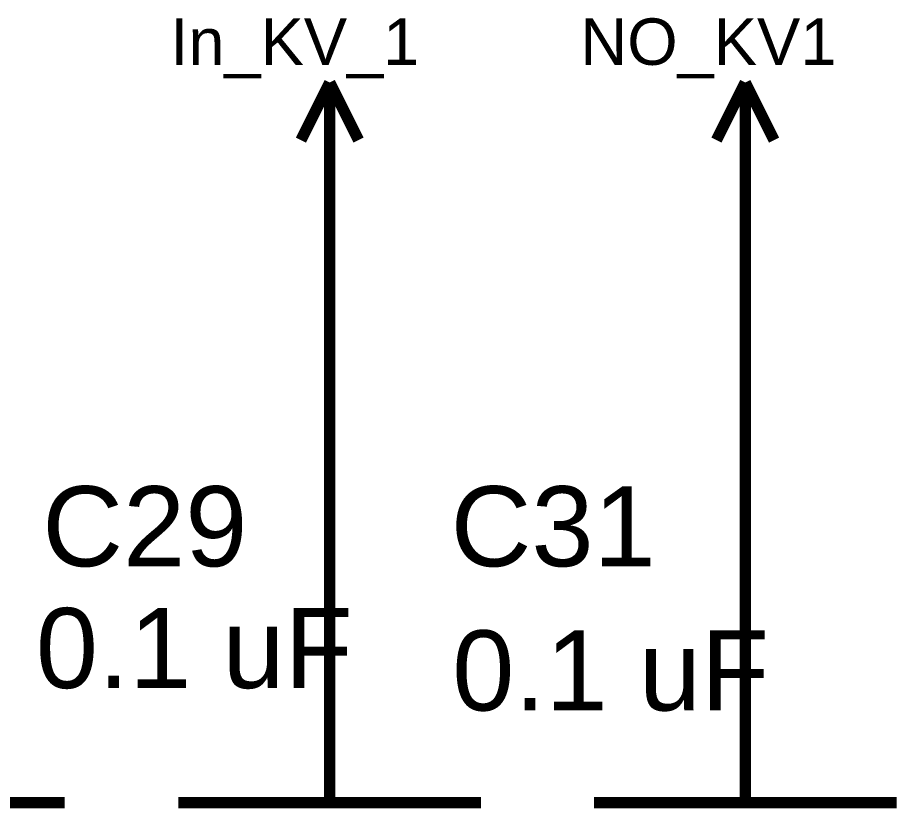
# Model space of a CAD drawing. Header units: millimetres. Extents: x 0 to 594, y 0 to 420.
# Drawn here: x 360.84 to 384.23, y 62.44 to 83.33 of the extents above; entities that cross this region are included whole.
import ezdxf

# ---------------------------------------------------------------- set-up
doc = ezdxf.new("R2010")
doc.units = ezdxf.units.MM
doc.layers.add('Sheet', color=255, linetype='Continuous')
doc.styles.get("Standard").update_dxf_attribs({"font": 'arial.ttf'})

msp = doc.modelspace()

# ---------------------------------------------------------------- linework, layer by layer
at = {"layer": 'Sheet', "color": 0, "const_width": 0.3}
for points in [[(369.091, 81.621), (368.329, 80.097)], [(369.091, 81.621), (369.853, 80.097)], [(369.091, 79.081), (369.091, 81.621)], [(380.076, 81.621), (379.314, 80.097)], [(380.076, 81.621), (380.838, 80.097)], [(380.076, 79.081), (380.076, 81.621)], [(369.091, 79.081), (369.091, 70.296), (369.091, 69.09)], [(380.076, 79.081), (380.076, 70.085), (380.076, 69.09)], [(369.091, 69.09), (369.091, 62.591)], [(369.091, 64.094), (369.091, 69.09)], [(380.076, 69.09), (380.076, 62.591)], [(380.076, 64.094), (380.076, 69.09)], [(354.084, 62.591), (362.085, 62.591)], [(365.091, 62.591), (373.091, 62.591)], [(376.076, 62.591), (384.077, 62.591)]]:
    msp.add_lwpolyline(points, dxfattribs=at)

# ---------------------------------------------------------------- texts
at = {"layer": 'Sheet', "color": 0}
for s, height, p in [('In_KV_1', 1.2277, (364.879, 82.086)), ('NO_KV1', 1.2277, (375.716, 82.086)), ('C29', 2.1167, (361.493, 68.836)), ('C31', 2.1167, (372.287, 68.836)), ('0.1 uF', 2.1167, (361.323, 65.618)), ('0.1 uF', 2.1167, (372.329, 65.026))]:
    msp.add_text(s, height=height, dxfattribs=at).set_placement(p)

doc.saveas('drawing.dxf')
